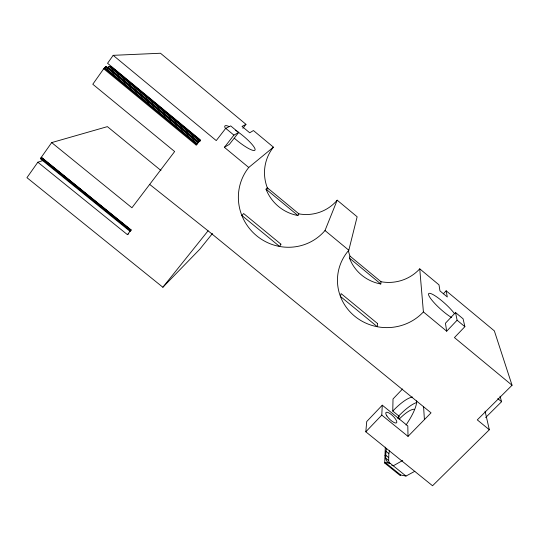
<?xml version="1.0" encoding="UTF-8"?>
<svg xmlns="http://www.w3.org/2000/svg" width="539" height="539" viewBox="0 0 539 539"><rect width="100%" height="100%" fill="white"/><g stroke="black" fill="none" stroke-linecap="round" stroke-linejoin="round"><path stroke-width="0.81" d="M398.745 418.87L398.759 415.946L392.763 411.068L393.019 398.961L402.539 388.976M414.841 471.288L405.988 476.052L400.706 475.007L400.187 475.533L384.705 463.041L385.304 447.161M381.78 415.097L382.279 405.193L407.814 425.945L408.016 436.388L381.78 415.097L365.813 431.806L432.547 485.754L489.331 429.751L485.066 411.149M349.973 256.086L349.488 258.127L380.803 284.006L380.992 281.722L349.973 256.086A41.287 40.021 -2.1 0 1 348.484 251.107M365.813 431.806L366.729 421.538L382.279 405.193M389.535 463.062A58.973 17.666 -51.1 0 1 388.653 460.569L388.848 453.636A58.973 17.666 -51.1 0 1 389.481 450.826M386.584 448.482A58.994 17.41 -51.1 0 0 385.937 451.284L385.688 458.184A58.994 17.41 -51.1 0 0 390.243 463.345L405.988 476.052M446.703 331.195L445.43 323.238L455.536 312.532L457.106 320.22L446.703 331.195L423.405 311.926A49.17 47.109 2.9 0 1 354.588 316.117A49.17 47.109 2.9 0 1 348.814 250.231L357.141 216.786L337.192 200.191A41.49 40.951 50.6 0 1 298.902 213.875L297.926 215.526A41.894 41.328 49.9 0 1 266.023 189.169L267.31 187.761L298.902 213.875M41.321 157.28L40.58 158.924L130.115 231.393L131.051 229.931L41.321 157.28L51.677 142.592L107.396 126.631L160.959 170.492M198.574 142.586L106.453 66.566L105.644 66.634L103.704 68.776L196.162 145.031L200.191 139.776L107.564 63.292L113.177 55.335L216.247 140.585L225.726 128.343L230.692 125.904L238.636 132.5L233.906 135.127L224.392 147.322L248.742 167.467A49.487 48.389 41.6 0 0 256.591 235.732A49.487 48.389 41.6 0 0 325.004 230.537L337.192 200.191M43.443 160.366L37.845 162.212L26.95 177.675L162.866 287.247L199.881 249.146L212.474 233.488M103.704 68.776L92.796 84.246L174.649 151.54L131.927 207.771L51.677 142.592M107.436 68.17L109.053 66.358L109.841 66.29L200.232 140.915M116.242 71.862L111.047 67.57L111.533 66.93L200.521 140.41M37.845 162.212L127.426 234.66L131.051 229.931M196.162 145.031L198.022 142.862L105.644 66.634M238.636 132.5L229.365 144.371L224.392 147.322M242.873 128.289L245.966 124.327L160.487 53.246L113.177 55.335M162.866 287.247L208.074 230.813L149.68 184.405M443.361 293.809L446.157 290.811L494.351 330.885L512.05 385.244L477.291 419.881L489.331 429.751M455.536 312.532L463.089 318.805L464.874 326.668L454.438 337.589L512.05 385.244M397.573 418.304L399.318 416.492M384.987 455.549L385.493 455.037L388.43 457.409M408.016 436.388L431.038 412.847L208.074 230.813M384.705 463.041L385.217 462.516L390.243 463.345M485.626 417.57L501.58 401.717L500.024 396.192M248.742 167.467L273.428 147.167L253.438 130.546L249.698 132.783L242.031 126.409L245.966 124.327M127.426 234.66L128.787 233.704M402.7 460.474L393.281 465.797A58.973 17.666 -51.1 0 1 391.745 465.238M385.217 462.516L400.706 475.007M41.335 157.381L131.031 230.005M41.186 157.657L130.856 230.261M41.004 157.947L130.66 230.53M40.796 158.25L130.445 230.82M385.937 451.284L388.848 453.636M385.688 458.184L388.653 460.569M266.023 189.169L297.926 215.526M111.297 67.254L200.279 140.719M117.536 72.933L119.49 74.544M120.783 75.615L128.578 82.049M129.879 83.121L131.826 84.731M133.126 85.802L135.073 87.412M136.374 88.484L138.321 90.087M139.621 91.165L140.922 92.236M142.869 93.847L144.169 94.918M146.116 96.521L147.416 97.599M148.71 98.671L150.01 99.742M151.958 101.352L153.258 102.423M155.205 104.034L200.016 141.023M109.053 66.358L199.693 141.178M108.184 67.213L198.891 142.074M107.948 67.537L198.642 142.384M107.699 67.86L161.464 112.233M162.758 113.298L164.705 114.901M165.999 115.973L167.946 117.576M169.239 118.647L171.18 120.251M172.48 121.315L173.774 122.387M175.714 123.99L177.014 125.061M178.955 126.665L198.392 142.7M145.011 99.176L146.305 100.247M148.252 101.851L149.546 102.922M104.768 67.496L197.207 143.765M104.526 67.826L196.957 144.081M104.27 68.157L196.701 144.405M497.773 398.584L501.58 401.717M325.004 230.537L348.814 250.231M380.992 281.722A41.287 40.021 -2.1 0 0 419.74 268.84L438.995 284.855L439.959 290.885L447.296 296.982L446.157 290.811M225.726 128.343L233.906 135.127M457.106 320.22L464.874 326.668M419.74 268.84L423.405 311.926M423.566 406.359L424.409 419.625M380.803 284.006A41.685 40.385 -1.8 0 1 349.488 258.127M267.89 189.182A41.49 40.951 50.6 0 1 273.428 147.167M451.669 317.552A18.872 3.551 42.2 0 1 431.463 299.603A18.872 3.551 42.2 0 1 434.326 295.332A18.872 3.551 42.2 0 1 454.377 313.509M399.311 419.019A27.321 7.714 -51.7 0 1 414.181 409.249M398.759 415.946A36.443 10.295 -51.7 0 1 416.809 402.492M416.667 400.868A36.47 9.965 -51.6 0 1 409.781 419.126L407.343 423.034A36.47 9.965 -51.6 0 1 406.015 425.022M392.763 411.068A36.47 9.965 -51.6 0 1 412.571 397.068M235.637 130.283A19.289 3.719 38.9 0 1 255.109 149.741A19.289 3.719 38.9 0 1 234.6 138.449M225.322 128.295A19.289 3.719 38.9 0 1 229.001 126.497M377.576 323.575L377.32 326.728L340.426 296.437L341.093 293.6L377.576 323.575M280.927 244.174L279.566 246.464L241.856 215.499L243.648 213.545L280.927 244.174M386.867 415.926A7.411 2.311 44.2 0 0 396.408 422.933A7.411 2.311 44.2 0 0 390.593 413.999A7.411 2.311 44.2 0 0 386.867 415.926"/></g></svg>
